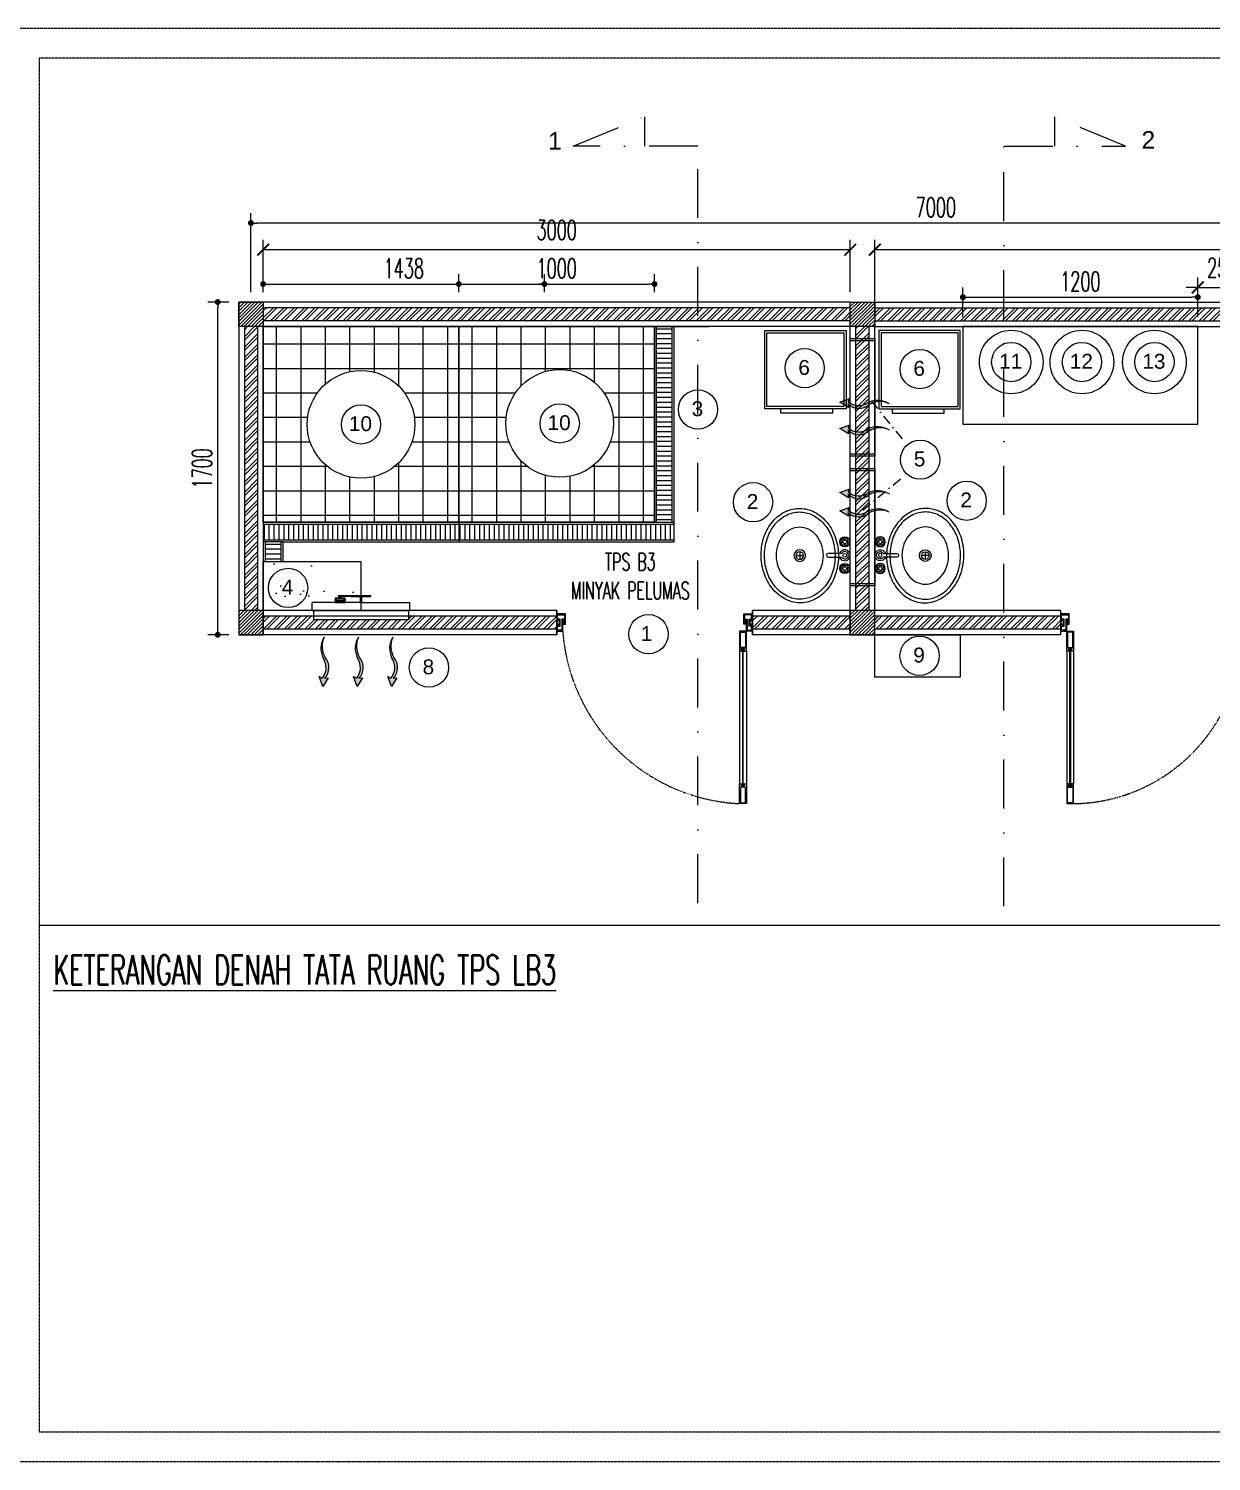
# Model space of a CAD drawing. Header units: millimetres. Extents: x 43312 to 271118, y 7927 to 51490.
# Drawn here: x 48075 to 54118, y 23054 to 30373 of the extents above; entities that cross this region are included whole.
import ezdxf

# ---------------------------------------------------------------- set-up
doc = ezdxf.new("R2010")
doc.units = ezdxf.units.MM
doc.header["$MEASUREMENT"] = 0
doc.linetypes.add('DASHDOT', pattern=[1, 0.5, -0.25, 0, -0.25])
doc.linetypes.add('HIDDEN', pattern=[0.375, 0.25, -0.125])
doc.layers.add('ALM', color=120, linetype='Continuous')
doc.layers.add('Edges', color=7, linetype='Continuous')
doc.layers.add('inst ME', color=7, linetype='Continuous', lineweight=13)
doc.styles.add('300', font='rs.shx', dxfattribs={"width": 0.6, "height": 100})
doc.styles.get("Standard").update_dxf_attribs({"font": 'arial.ttf'})
doc.dimstyles.new('300', dxfattribs={"dimtxt": 50, "dimasz": 30, "dimexe": 50, "dimexo": 50, "dimgap": 30, "dimtad": 2, "dimdec": 0, "dimzin": 0, "dimtxsty": '300', "dimblk": 'DOT', "dimcen": 0.2, "dimclrd": 1, "dimclre": 1, "dimclrt": 3, "dimadec": 0, "dimazin": 0, "dimtfac": 1, "dimtdec": 0, "dimtix": 1, "dimtmove": 0, "dimatfit": 3, "dimfxl": 1, "dimtolj": 1, "dimtzin": 0, "dimarcsym": 0})
pattern_1 = [(45, (70204.363, -46109.44), (-26.516504, 26.516504), []), (45, (70222.04, -46109.44), (-26.516504, 26.516504), [])]
pattern_2 = [(0, (70204.363, -46109.44), (0, 25), [])]
pattern_3 = [(90, (47216.16, 15887.87), (-125, 0), []), (180, (47216.16, 15887.87), (-7e-15, -125), [])]

# ---------------------------------------------------------------- blocks, each defined once
blk = doc.blocks.new('Sink - Oval top')
for p, q in [((-1, 0), (1, 0)), ((0, 1), (0, -1))]:
    blk.add_line(p, q)
at = {"linetype": 'Continuous'}
for points in [[(-12.23, 0.39, 0.117634), (-11.46, -3.36, 0.104469), (-8.88, -6.8, 0.090016), (-5.08, -9.07, 0.08192), (-0.32, -10.02, 0.08192), (4.49, -9.38, 0.090016), (8.42, -7.36, 0.104469), (11.22, -4.09, 0.117634), (12.23, -0.39, 0.117634), (11.46, 3.36, 0.104469), (8.88, 6.8, 0.090016), (5.08, 9.07, 0.08192), (0.32, 10.02, 0.08192), (-4.49, 9.38, 0.090016), (-8.42, 7.36, 0.104469), (-11.22, 4.09, 0.117634)], [(-11.29, 0.16, 0.118622), (-10.52, -3.25, 0.104678), (-8.07, -6.36, 0.089562), (-4.54, -8.37, 0.081185), (-0.13, -9.15, 0.081185), (4.3, -8.49, 0.089562), (7.89, -6.58, 0.104678), (10.42, -3.55, 0.118622), (11.29, -0.16, 0.118622), (10.52, 3.25, 0.104678), (8.07, 6.36, 0.089562), (4.54, 8.37, 0.081185), (0.13, 9.15, 0.081185), (-4.3, 8.49, 0.089562), (-7.89, 6.58, 0.104678), (-10.42, 3.55, 0.118622)], [(-7.42, 0.08, 0.118283), (-6.91, -2.17, 0.104607), (-5.29, -4.21, 0.089718), (-2.97, -5.53, 0.081436), (-0.07, -6.04, 0.081436), (2.84, -5.59, 0.089718), (5.2, -4.33, 0.104607), (6.86, -2.32, 0.118283), (7.42, -0.08, 0.118283), (6.91, 2.17, 0.104607), (5.29, 4.21, 0.089718), (2.97, 5.53, 0.081436), (0.07, 6.04, 0.081436), (-2.84, 5.59, 0.089718), (-5.2, 4.33, 0.104607), (-6.86, 2.32, 0.118283)]]:
    blk.add_lwpolyline(points, format="xyb", close=True, dxfattribs=at)
for radius in [1.5, 1]:
    blk.add_circle((0, 0), radius)
blk = doc.blocks.new('Faucet - Bathroom top')
for p, q in [((-4.107, 0.125), (-4.375, 0.125)), ((-3.75, 0.4788), (-3.75, 0.75)), ((-3.5, 0.482), (-3.5, 0.75)), ((-3.1461, 0.125), (-2.875, 0.125)), ((3.143, 0.125), (2.875, 0.125)), ((3.5, 0.4788), (3.5, 0.75)), ((3.75, 0.482), (3.75, 0.75)), ((4.1039, 0.125), (4.375, 0.125)), ((-4.1039, -0.125), (-4.375, -0.125)), ((-3.75, -0.4821), (-3.75, -0.75)), ((-3.5, -0.4789), (-3.5, -0.75)), ((-3.143, -0.125), (-2.875, -0.125)), ((-0.5, -0.8639), (-0.5, -4.5)), ((0.5, -4.5), (0.5, -0.8631)), ((3.1461, -0.125), (2.875, -0.125)), ((3.5, -0.4821), (3.5, -0.75)), ((3.75, -0.4789), (3.75, -0.75)), ((4.107, -0.125), (4.375, -0.125))]:
    blk.add_line(p, q)
for centre, radius in [((-3.625, 0), 1.375), ((-4.625, 0), 0.2795), ((-3.625, 0), 0.5), ((-3.625, 1), 0.2795), ((-2.625, 0), 0.2795), ((0, 0), 0.5), ((3.625, 0), 1.375), ((2.625, 0), 0.2795), ((3.625, 0), 0.5), ((3.625, 1), 0.2795), ((4.625, 0), 0.2795), ((-3.625, -1), 0.2795), ((3.625, -1), 0.2795)]:
    blk.add_circle(centre, radius)
for centre, radius, start, end in [((-3.625, 0), 1, 105.2407, 164.2093), ((-3.625, 0), 1, 16.44125, 74.07887), ((0, 0), 1.5, 289.6514, 250.3603), ((0, 0), 1, 300.3431, 239.7554), ((3.625, 0), 1, 106.12, 164.0884), ((3.625, 0), 1, 16.23422, 73.90469), ((-3.625, 0), 1, 196.2342, 253.9047), ((-3.625, 0), 1, 286.12, 344.0884), ((3.625, 0), 1, 196.4413, 254.0789), ((3.625, 0), 1, 285.2407, 344.2093), ((0, -4.5), 0.5, 180, 0)]:
    blk.add_arc(centre, radius, start, end)
blk = doc.blocks.new('_ArchTick')
at = {"color": 0, "linetype": 'ByBlock', "const_width": 0.15}
blk.add_lwpolyline([(-0.5, -0.5), (0.5, 0.5)], dxfattribs=at)
blk = doc.blocks.new('*D71')
at = {"layer": 'Defpoints', "color": 0, "transparency": 16777216}
for p in [(52397.8, 29244.2), (52397.8, 28851.8), (56147.8, 28851.8)]:
    blk.add_point(p, dxfattribs=at)
at = {"layer": 'inst ME', "color": 1, "lineweight": -2, "transparency": 16777216}
for p, q in [((52397.8, 28901.8), (52397.8, 29294.2)), ((56147.8, 28901.8), (56147.8, 29294.2)), ((56147.8, 29244.2), (52397.8, 29244.2))]:
    blk.add_line(p, q, dxfattribs=at)
at = {"layer": 'inst ME', "color": 1, "lineweight": -2, "transparency": 16777216, "xscale": 60, "yscale": 60, "zscale": 60, "rotation": 180}
blk.add_blockref('_ArchTick', (52397.8, 29244.2), dxfattribs=at)
at = {"layer": 'inst ME', "color": 1, "lineweight": -2, "transparency": 16777216, "xscale": 60, "yscale": 60, "zscale": 60}
blk.add_blockref('_ArchTick', (56147.8, 29244.2), dxfattribs=at)
at = {"layer": 'inst ME', "color": 3, "transparency": 16777216, "insert": (54272.8, 29344.2), "char_height": 100, "attachment_point": 5, "style": '300'}
blk.add_mtext('\\A1;3750', dxfattribs=at)
blk = doc.blocks.new('*D72')
at = {"layer": 'Defpoints', "color": 0, "transparency": 16777216}
for p in [(49272.8, 29244.2), (49272.8, 28976.8), (52272.8, 28976.8)]:
    blk.add_point(p, dxfattribs=at)
at = {"layer": 'inst ME', "color": 1, "lineweight": -2, "transparency": 16777216}
for p, q in [((49272.8, 29026.8), (49272.8, 29294.2)), ((52272.8, 29026.8), (52272.8, 29294.2)), ((52272.8, 29244.2), (49272.8, 29244.2))]:
    blk.add_line(p, q, dxfattribs=at)
at = {"layer": 'inst ME', "color": 1, "lineweight": -2, "transparency": 16777216, "xscale": 60, "yscale": 60, "zscale": 60, "rotation": 180}
blk.add_blockref('_ArchTick', (49272.8, 29244.2), dxfattribs=at)
at = {"layer": 'inst ME', "color": 1, "lineweight": -2, "transparency": 16777216, "xscale": 60, "yscale": 60, "zscale": 60}
blk.add_blockref('_ArchTick', (52272.8, 29244.2), dxfattribs=at)
at = {"layer": 'inst ME', "color": 3, "transparency": 16777216, "insert": (50772.8, 29344.2), "char_height": 100, "attachment_point": 5, "style": '300'}
blk.add_mtext('\\A1;3000', dxfattribs=at)
blk = doc.blocks.new('industrial exhaust fan pl')
at = {"layer": 'Edges'}
for p, q in [((50.11, 66.59), (50.11, 66.72)), ((50.11, 66.72), (51.61, 66.72)), ((50.11, 66.59), (50.55, 66.59)), ((50.11, 66.2), (50.11, 66.33)), ((50.55, 66.33), (50.11, 66.33)), ((50.11, 66.2), (50.55, 66.2)), ((50.55, 66.33), (50.55, 66.59)), ((50.56, 66.59), (50.55, 66.59)), ((50.56, 66.33), (50.55, 66.33)), ((50.55, 65.34), (50.55, 66.2)), ((50.55, 66.2), (51.16, 66.2)), ((50.56, 66.59), (50.56, 66.33)), ((50.56, 66.59), (51.61, 66.59)), ((51.61, 66.33), (50.56, 66.33)), ((51.16, 65.34), (51.16, 66.2)), ((51.16, 66.2), (51.61, 66.2)), ((51.61, 66.59), (51.61, 66.72)), ((56.54, 66.59), (51.61, 66.59)), ((51.61, 66.2), (51.61, 66.33)), ((51.61, 66.33), (56.54, 66.33)), ((56.54, 66.59), (56.54, 66.72)), ((56.54, 66.72), (66.55, 66.72)), ((56.54, 66.59), (57.35, 66.59)), ((56.54, 66.2), (56.54, 66.33)), ((57.35, 66.33), (56.54, 66.33)), ((56.54, 66.2), (61.03, 66.2)), ((57.35, 66.33), (57.35, 66.59)), ((57.35, 66.59), (66.39, 66.59)), ((66.39, 66.33), (57.35, 66.33)), ((61.03, 66.2), (61.03, 66.07)), ((61.23, 66.2), (61.03, 66.2)), ((61.03, 66.07), (61.2, 66.07)), ((61.2, 63.13), (61.2, 66.07)), ((61.2, 66.07), (61.23, 66.07)), ((61.23, 66.2), (61.23, 66.07)), ((61.23, 66.2), (61.86, 66.2)), ((61.23, 66.07), (61.86, 66.07)), ((61.86, 66.2), (61.86, 66.07)), ((61.86, 66.2), (62.06, 66.2)), ((61.86, 66.07), (61.89, 66.07)), ((61.89, 63.13), (61.89, 66.07)), ((61.89, 66.07), (62.06, 66.07)), ((62.06, 66.2), (62.06, 66.07)), ((62.06, 66.2), (66.55, 66.2)), ((66.39, 66.59), (66.39, 66.33)), ((66.39, 66.59), (66.55, 66.59)), ((66.39, 66.33), (66.55, 66.33)), ((66.55, 66.59), (66.55, 66.72)), ((66.55, 66.2), (66.55, 66.33)), ((36.54, 59.13), (36.54, 63.13)), ((48.3, 63.13), (36.54, 63.13)), ((36.54, 59.13), (37.34, 59.13)), ((37.34, 59.13), (37.34, 54.25)), ((37.34, 59.13), (85.75, 59.13)), ((48.3, 64.5), (48.21, 64.5)), ((48.21, 64.5), (48.21, 64.27)), ((48.21, 64.27), (48.3, 64.27)), ((48.3, 65.34), (48.3, 64.5)), ((49.64, 65.34), (48.3, 65.34)), ((48.54, 64.5), (48.3, 64.5)), ((48.3, 64.27), (48.3, 63.13)), ((48.3, 64.27), (48.92, 64.27)), ((48.3, 63.13), (48.39, 63.13)), ((48.92, 64.27), (48.39, 63.83)), ((48.39, 63.83), (48.39, 63.13)), ((48.39, 63.13), (48.44, 63.13)), ((48.44, 63.83), (48.45, 63.84)), ((48.44, 63.83), (48.44, 63.13)), ((48.44, 63.13), (48.45, 63.13)), ((48.45, 63.84), (48.92, 64.24)), ((48.45, 63.84), (48.45, 63.13)), ((48.45, 63.13), (48.57, 63.13)), ((49.09, 65.27), (48.54, 64.5)), ((48.54, 64.5), (53.17, 64.5)), ((48.57, 63.83), (48.99, 64.18)), ((48.57, 63.83), (48.57, 63.13)), ((48.57, 63.13), (48.77, 63.13)), ((48.77, 63.83), (49.15, 64.12)), ((48.77, 63.83), (48.77, 63.13)), ((48.77, 63.13), (49.44, 63.13)), ((48.92, 64.27), (48.92, 64.27)), ((48.92, 64.27), (48.92, 64.24)), ((48.92, 64.24), (48.97, 64.27)), ((48.92, 64.27), (48.97, 64.27)), ((48.99, 64.27), (48.97, 64.27)), ((48.99, 64.27), (48.99, 64.18)), ((48.99, 64.18), (49.1, 64.27)), ((48.99, 64.27), (49.1, 64.27)), ((49.64, 65.27), (49.09, 65.27)), ((49.1, 64.27), (49.15, 64.27)), ((49.15, 64.27), (49.15, 64.12)), ((49.15, 64.12), (49.36, 64.27)), ((49.15, 64.27), (49.36, 64.27)), ((49.36, 64.27), (49.44, 64.27)), ((49.44, 64.27), (49.44, 63.13)), ((49.44, 64.27), (49.55, 64.27)), ((49.44, 63.13), (49.55, 63.13)), ((49.55, 63.83), (49.55, 64.27)), ((49.55, 64.27), (49.64, 64.27)), ((49.55, 63.83), (49.55, 63.13)), ((49.64, 63.83), (49.55, 63.83)), ((49.55, 63.13), (49.64, 63.13)), ((49.64, 65.34), (49.64, 65.27)), ((50.55, 65.34), (49.64, 65.34)), ((49.64, 65.27), (52.07, 65.27)), ((49.64, 63.83), (49.64, 64.27)), ((49.64, 64.27), (49.97, 64.27)), ((49.64, 63.83), (49.64, 63.13)), ((49.64, 63.13), (49.97, 63.13)), ((49.97, 63.83), (49.97, 64.27)), ((49.97, 64.27), (50.06, 64.27)), ((50.06, 63.83), (49.97, 63.83)), ((49.97, 63.83), (49.97, 63.13)), ((49.97, 63.13), (50.06, 63.13)), ((50.06, 63.83), (50.06, 64.27)), ((50.39, 64.27), (50.06, 64.27)), ((50.06, 63.83), (50.06, 63.13)), ((50.06, 63.13), (50.39, 63.13)), ((50.39, 63.83), (50.39, 64.27)), ((50.39, 64.27), (50.48, 64.27)), ((50.48, 63.83), (50.39, 63.83)), ((50.39, 63.83), (50.39, 63.13)), ((50.39, 63.13), (50.48, 63.13)), ((50.48, 63.83), (50.48, 64.27)), ((50.48, 64.27), (50.81, 64.27)), ((50.48, 63.83), (50.48, 63.13)), ((50.48, 63.13), (50.81, 63.13)), ((50.55, 65.34), (51.16, 65.34)), ((50.81, 63.83), (50.81, 64.27)), ((50.9, 64.27), (50.81, 64.27)), ((50.81, 63.83), (50.9, 63.83)), ((50.81, 63.83), (50.81, 63.13)), ((50.81, 63.13), (50.9, 63.13)), ((50.9, 64.27), (51.19, 64.27)), ((50.9, 63.83), (50.9, 64.27)), ((50.9, 63.83), (50.9, 63.13)), ((50.9, 63.13), (51.19, 63.13)), ((52.07, 65.34), (51.16, 65.34)), ((51.19, 63.83), (51.19, 64.27)), ((51.19, 64.27), (51.27, 64.27)), ((51.19, 63.83), (51.27, 63.83)), ((51.19, 63.83), (51.19, 63.13)), ((51.19, 63.13), (51.27, 63.13)), ((51.27, 63.83), (51.27, 64.27)), ((51.61, 64.27), (51.27, 64.27)), ((51.27, 63.83), (51.27, 63.13)), ((51.27, 63.13), (51.61, 63.13)), ((51.61, 63.83), (51.61, 64.27)), ((51.61, 64.27), (51.69, 64.27)), ((51.61, 63.83), (51.61, 63.13)), ((51.61, 63.83), (51.69, 63.83)), ((51.61, 63.13), (51.69, 63.13)), ((51.69, 63.83), (51.69, 64.27)), ((51.69, 64.27), (52.02, 64.27)), ((51.69, 63.83), (51.69, 63.13)), ((51.69, 63.13), (52.02, 63.13)), ((52.02, 63.83), (52.02, 64.27)), ((52.02, 64.27), (52.11, 64.27)), ((52.02, 63.83), (52.11, 63.83)), ((52.02, 63.83), (52.02, 63.13)), ((52.02, 63.13), (52.11, 63.13)), ((52.07, 65.34), (52.07, 65.27)), ((53.41, 65.34), (52.07, 65.34)), ((52.62, 65.27), (52.07, 65.27)), ((52.11, 63.83), (52.11, 64.27)), ((52.28, 64.27), (52.11, 64.27)), ((52.11, 63.83), (52.11, 63.13)), ((52.11, 63.13), (52.28, 63.13)), ((52.28, 64.27), (52.28, 63.13)), ((52.28, 64.27), (52.36, 64.27)), ((52.28, 63.13), (52.94, 63.13)), ((52.57, 64.11), (52.36, 64.27)), ((52.36, 64.27), (52.57, 64.27)), ((52.57, 64.27), (52.57, 64.11)), ((52.57, 64.27), (52.62, 64.27)), ((52.94, 63.83), (52.57, 64.11)), ((52.62, 65.27), (53.17, 64.5)), ((52.73, 64.19), (52.62, 64.27)), ((52.62, 64.27), (52.73, 64.27)), ((52.73, 64.27), (52.73, 64.19)), ((52.73, 64.27), (52.75, 64.27)), ((53.14, 63.83), (52.73, 64.19)), ((52.78, 64.25), (52.75, 64.27)), ((52.75, 64.27), (52.78, 64.27)), ((52.78, 64.27), (52.78, 64.25)), ((52.79, 64.27), (52.78, 64.27)), ((52.78, 64.27), (52.78, 64.27)), ((52.78, 64.27), (52.79, 64.27)), ((53.26, 63.83), (52.78, 64.25)), ((52.79, 64.27), (52.79, 64.27)), ((53.32, 63.83), (52.79, 64.27)), ((53.41, 64.27), (52.79, 64.27)), ((52.94, 63.83), (52.94, 63.13)), ((52.94, 63.13), (53.14, 63.13)), ((53.14, 63.83), (53.14, 63.13)), ((53.14, 63.13), (53.26, 63.13)), ((53.41, 64.5), (53.17, 64.5)), ((53.26, 63.83), (53.26, 63.13)), ((53.26, 63.13), (53.32, 63.13)), ((53.32, 63.83), (53.32, 63.13)), ((53.32, 63.13), (53.41, 63.13)), ((53.41, 64.5), (53.41, 65.34)), ((53.5, 64.5), (53.41, 64.5)), ((53.41, 64.27), (53.5, 64.27)), ((53.41, 63.13), (53.41, 64.27)), ((61.2, 63.13), (53.41, 63.13)), ((53.5, 64.5), (53.5, 64.27)), ((61.2, 63.13), (61.89, 63.13)), ((61.89, 63.13), (86.54, 63.13)), ((85.75, 59.13), (85.75, 54.25)), ((85.75, 59.13), (86.54, 59.13)), ((86.54, 59.13), (86.54, 63.13)), ((85.75, 54.25), (37.34, 54.25))]:
    blk.add_line(p, q, dxfattribs=at)
blk = doc.blocks.new('_Dot')
at = {"color": 0, "lineweight": -2}
blk.add_line((-0.5, 0), (-1, 0), dxfattribs=at)
at = {"color": 0, "const_width": 0.5}
blk.add_lwpolyline([(-0.25, 0, 1), (0.25, 0, 1)], format="xyb", close=True, dxfattribs=at)
blk = doc.blocks.new('*D73')
at = {"color": 1, "lineweight": -2, "transparency": 16777216}
for p, q in [((49272.8, 29026.8), (49272.8, 29118.6)), ((49302.8, 29068.6), (50680.3, 29068.6)), ((50710.3, 29026.8), (50710.3, 29118.6))]:
    blk.add_line(p, q, dxfattribs=at)
at = {"layer": 'Defpoints', "color": 0, "transparency": 16777216}
for p in [(50710.3, 29068.6), (49272.8, 28976.8), (50710.3, 28976.8)]:
    blk.add_point(p, dxfattribs=at)
at = {"color": 1, "lineweight": -2, "transparency": 16777216, "xscale": 30, "yscale": 30, "zscale": 30, "rotation": 180}
blk.add_blockref('_Dot', (49272.8, 29068.6), dxfattribs=at)
at = {"color": 1, "lineweight": -2, "transparency": 16777216, "xscale": 30, "yscale": 30, "zscale": 30}
blk.add_blockref('_Dot', (50710.3, 29068.6), dxfattribs=at)
at = {"color": 3, "transparency": 16777216, "insert": (49991.6, 29148.6), "char_height": 100, "attachment_point": 5, "style": '300'}
blk.add_mtext('\\A1;1438', dxfattribs=at)
blk = doc.blocks.new('*D67')
at = {"color": 1, "lineweight": -2, "transparency": 16777216}
for p, q in [((50272.8, 29026.8), (50272.8, 29118.6)), ((50302.8, 29068.6), (51242.8, 29068.6)), ((51272.8, 29026.8), (51272.8, 29118.6))]:
    blk.add_line(p, q, dxfattribs=at)
at = {"layer": 'Defpoints', "color": 0, "transparency": 16777216}
for p in [(51272.8, 29068.6), (50272.8, 28976.8), (51272.8, 28976.8)]:
    blk.add_point(p, dxfattribs=at)
at = {"color": 1, "lineweight": -2, "transparency": 16777216, "xscale": 30, "yscale": 30, "zscale": 30, "rotation": 180}
blk.add_blockref('_Dot', (50272.8, 29068.6), dxfattribs=at)
at = {"color": 1, "lineweight": -2, "transparency": 16777216, "xscale": 30, "yscale": 30, "zscale": 30}
blk.add_blockref('_Dot', (51272.8, 29068.6), dxfattribs=at)
at = {"color": 3, "transparency": 16777216, "insert": (50772.8, 29148.6), "char_height": 100, "attachment_point": 5, "style": '300'}
blk.add_mtext('\\A1;1000', dxfattribs=at)
blk = doc.blocks.new('*D74')
at = {"color": 1, "lineweight": -2, "transparency": 16777216}
for p, q in [((49210.3, 29026.8), (49210.3, 29430.4)), ((56210.3, 29026.8), (56210.3, 29430.4)), ((56180.3, 29380.4), (49240.3, 29380.4))]:
    blk.add_line(p, q, dxfattribs=at)
at = {"layer": 'Defpoints', "color": 0, "transparency": 16777216}
for p in [(49210.3, 29380.4), (49210.3, 28976.8), (56210.3, 28976.8)]:
    blk.add_point(p, dxfattribs=at)
at = {"color": 1, "lineweight": -2, "transparency": 16777216, "xscale": 30, "yscale": 30, "zscale": 30, "rotation": 180}
blk.add_blockref('_Dot', (49210.3, 29380.4), dxfattribs=at)
at = {"color": 1, "lineweight": -2, "transparency": 16777216, "xscale": 30, "yscale": 30, "zscale": 30}
blk.add_blockref('_Dot', (56210.3, 29380.4), dxfattribs=at)
at = {"color": 3, "transparency": 16777216, "insert": (52710.3, 29460.4), "char_height": 100, "attachment_point": 5, "style": '300'}
blk.add_mtext('\\A1;7000', dxfattribs=at)
blk = doc.blocks.new('*D68')
at = {"color": 1, "lineweight": -2, "transparency": 16777216}
for p, q in [((49097.8, 28976.8), (48990.8, 28976.8)), ((49040.8, 27306.8), (49040.8, 28946.8)), ((49097.8, 27276.8), (48990.8, 27276.8))]:
    blk.add_line(p, q, dxfattribs=at)
at = {"layer": 'Defpoints', "color": 0, "transparency": 16777216}
for p in [(49040.8, 28976.8), (49147.8, 28976.8), (49147.8, 27276.8)]:
    blk.add_point(p, dxfattribs=at)
at = {"color": 1, "lineweight": -2, "transparency": 16777216, "xscale": 30, "yscale": 30, "zscale": 30}
for p, rotation in [((49040.8, 28976.8), 90), ((49040.8, 27276.8), 270)]:
    blk.add_blockref('_Dot', p, dxfattribs=dict(at, rotation=rotation))
at = {"color": 3, "transparency": 16777216, "insert": (48960.8, 28126.8), "char_height": 100, "attachment_point": 5, "rotation": 90, "style": '300'}
blk.add_mtext('\\A1;1700', dxfattribs=at)
blk = doc.blocks.new('*D66')
at = {"layer": 'Defpoints', "color": 0, "transparency": 16777216}
for p in [(54298.2, 29051.6), (54048.6, 28851.8), (54298.2, 28851.8)]:
    blk.add_point(p, dxfattribs=at)
at = {"layer": 'inst ME', "color": 1, "lineweight": -2, "transparency": 16777216}
for p, q in [((54048.6, 28901.8), (54048.6, 29101.6)), ((54298.2, 28901.8), (54298.2, 29101.6)), ((54048.6, 29051.6), (53988.6, 29051.6)), ((54048.6, 29051.6), (54298.2, 29051.6)), ((54298.2, 29051.6), (54358.2, 29051.6))]:
    blk.add_line(p, q, dxfattribs=at)
at = {"layer": 'inst ME', "color": 1, "lineweight": -2, "transparency": 16777216, "xscale": 60, "yscale": 60, "zscale": 60}
blk.add_blockref('_ArchTick', (54048.6, 29051.6), dxfattribs=at)
at = {"layer": 'inst ME', "color": 1, "lineweight": -2, "transparency": 16777216, "xscale": 60, "yscale": 60, "zscale": 60, "rotation": 180}
blk.add_blockref('_ArchTick', (54298.2, 29051.6), dxfattribs=at)
at = {"layer": 'inst ME', "color": 3, "transparency": 16777216, "insert": (54173.4, 29151.6), "char_height": 100, "attachment_point": 5, "style": '300'}
blk.add_mtext('\\A1;250', dxfattribs=at)
blk = doc.blocks.new('*D70')
at = {"color": 1, "lineweight": -2, "transparency": 16777216}
for p, q in [((52848.3, 28901.8), (52848.3, 29051.7)), ((52878.3, 29001.7), (54018.6, 29001.7)), ((54048.6, 28901.8), (54048.6, 29051.7))]:
    blk.add_line(p, q, dxfattribs=at)
at = {"layer": 'Defpoints', "color": 0, "transparency": 16777216}
for p in [(54048.6, 29001.7), (52848.3, 28851.8), (54048.6, 28851.8)]:
    blk.add_point(p, dxfattribs=at)
at = {"color": 1, "lineweight": -2, "transparency": 16777216, "xscale": 30, "yscale": 30, "zscale": 30, "rotation": 180}
blk.add_blockref('_Dot', (52848.3, 29001.7), dxfattribs=at)
at = {"color": 1, "lineweight": -2, "transparency": 16777216, "xscale": 30, "yscale": 30, "zscale": 30}
blk.add_blockref('_Dot', (54048.6, 29001.7), dxfattribs=at)
at = {"color": 3, "transparency": 16777216, "insert": (53448.5, 29081.7), "char_height": 100, "attachment_point": 5, "style": '300'}
blk.add_mtext('\\A1;1200', dxfattribs=at)

msp = doc.modelspace()

# ---------------------------------------------------------------- hatches: boundary and pattern name
at = {"layer": 'inst ME'}
h = msp.add_hatch(dxfattribs=at)
h.set_pattern_fill('ANSI31', color=129, scale=100, angle=360)
h.set_pattern_definition([(45, (70204.363, -46109.439), (-8.8388348, 8.8388348), [])])
h.paths.add_polyline_path([(49272.8, 28976.8), (49147.8, 28976.8), (49147.8, 28851.8), (49272.8, 28851.8)])
h.paths.add_polyline_path([(49272.8, 27401.8), (49147.8, 27401.8), (49147.8, 27276.8), (49272.8, 27276.8)])
h = msp.add_hatch(dxfattribs=at)
h.set_pattern_fill('ANSI32', color=129, scale=100, angle=360)
h.set_pattern_definition(pattern_1)
h.paths.add_polyline_path([(52272.8, 28947.8), (49272.8, 28947.8), (49272.8, 28880.8), (52272.8, 28880.8)])
h.paths.add_polyline_path([(49243.8, 28851.8), (49176.8, 28851.8), (49176.8, 27401.8), (49243.8, 27401.8)])
h = msp.add_hatch(dxfattribs=at)
h.set_pattern_fill('ANSI31', color=129, scale=100, angle=360)
h.set_pattern_definition([(45, (122884.181, -3230.203), (-8.8388348, 8.8388348), [])])
h.paths.add_polyline_path([(52397.8, 28976.8), (52272.8, 28976.8), (52272.8, 28851.8), (52397.8, 28851.8)])
h = msp.add_hatch(dxfattribs=at)
h.set_pattern_fill('ANSI32', color=129, scale=100, angle=360)
h.set_pattern_definition([(45, (-9534.997, 822.15), (-26.516504, 26.516504), []), (45, (-9517.32, 822.15), (-26.516504, 26.516504), [])])
h.paths.add_polyline_path([(56147.8, 28947.8), (52397.8, 28947.8), (52397.8, 28880.8), (56147.8, 28880.8)])
h = msp.add_hatch(dxfattribs=at)
h.set_pattern_fill('ANSI37', color=129, scale=1000, angle=45)
h.set_pattern_definition(pattern_3)
h.paths.add_polyline_path([(50272.8, 28851.8), (49272.8, 28851.8), (49272.8, 27851.8), (50272.8, 27851.8)])
h.paths.add_polyline_path([(50047.8, 28351.8, -1), (49497.8, 28351.8, -1)], flags=16)
h.paths.add_polyline_path([(49649.8, 28271.6), (49895, 28271.6), (49895, 28403.6), (49649.8, 28403.6)], flags=8)
h = msp.add_hatch(dxfattribs=at)
h.set_pattern_fill('ANSI37', color=129, scale=1000, angle=45)
h.set_pattern_definition(pattern_3)
h.paths.add_polyline_path([(51272.8, 28851.8), (50272.8, 28851.8), (50272.8, 27851.8), (51272.8, 27851.8)])
h.paths.add_polyline_path([(51063.1, 28356.8, -1), (50513.1, 28356.8, -1)], flags=16)
h.paths.add_polyline_path([(50665.1, 28276.7), (50910.2, 28276.7), (50910.2, 28408.7), (50665.1, 28408.7)], flags=8)
h = msp.add_hatch(dxfattribs=at)
h.set_pattern_fill('_USER', color=4, scale=25, pattern_type=0)
h.set_pattern_definition(pattern_2)
h.paths.add_polyline_path([(51362.8, 28851.8), (51282.8, 28851.8), (51282.8, 27841.8), (51362.8, 27841.8)])
h = msp.add_hatch(dxfattribs=at)
h.set_pattern_fill('ANSI32', color=129, scale=100, angle=360)
h.set_pattern_definition([(45, (122884.18, -3230.203), (-26.516504, 26.516504), []), (45, (122901.86, -3230.203), (-26.516504, 26.516504), [])])
h.paths.add_polyline_path([(52368.8, 28851.8), (52301.8, 28851.8), (52301.8, 27401.8), (52368.8, 27401.8)])
h = msp.add_hatch(color=4, dxfattribs=at)
h.dxf.hatch_style = 1
h.paths.add_polyline_path([(52264.5, 28438), (52261.9, 28456.6, 0.398617), (52368.8, 28452.8, -0.256098), (52472.5, 28457.5, 0.254419), (52364.8, 28463.5, -0.347199), (52261.9, 28468.7), (52271, 28484.2), (52220.1, 28465.2)])
h = msp.add_hatch(color=4, dxfattribs=at)
h.dxf.hatch_style = 1
h.paths.add_polyline_path([(52264.5, 28303.5), (52261.9, 28322.2, 0.398617), (52368.8, 28318.4, -0.256098), (52472.5, 28323, 0.254419), (52364.8, 28329, -0.347199), (52261.9, 28334.2), (52271, 28349.7), (52220.1, 28330.8)])
h = msp.add_hatch(color=4, dxfattribs=at)
h.dxf.hatch_style = 1
h.paths.add_polyline_path([(52264.5, 27976.6), (52261.9, 27995.3, 0.398617), (52368.8, 27991.5, -0.256098), (52472.5, 27996.1, 0.254419), (52364.8, 28002.1, -0.347199), (52261.9, 28007.3), (52271, 28022.8), (52220.1, 28003.9)])
h = msp.add_hatch(color=4, dxfattribs=at)
h.dxf.hatch_style = 1
h.paths.add_polyline_path([(52263.8, 27883.2), (52261.2, 27901.9, 0.398617), (52368.1, 27898.1, -0.256098), (52471.8, 27902.7, 0.254419), (52364.1, 27908.8, -0.347199), (52261.2, 27913.9), (52270.3, 27929.4), (52219.4, 27910.5)])
h = msp.add_hatch(dxfattribs=at)
h.set_pattern_fill('_USER', color=4, scale=25, angle=90, pattern_type=0)
h.set_pattern_definition([(90, (70204.363, -46109.44), (-25, 2e-15), [])])
h.paths.add_polyline_path([(51372.8, 27841.8), (50272.8, 27841.8), (50272.8, 27761.8), (51372.8, 27761.8)])
h.paths.add_polyline_path([(50272.8, 27841.8), (49272.8, 27841.8), (49272.8, 27761.8), (50272.8, 27761.8)])
h = msp.add_hatch(dxfattribs=at)
h.set_pattern_fill('_USER', color=4, scale=25, pattern_type=0)
h.set_pattern_definition(pattern_2)
h.paths.add_polyline_path([(49362.8, 27751.8), (49282.8, 27751.8), (49282.8, 27651.8), (49362.8, 27651.8)])
h = msp.add_hatch(dxfattribs=at)
h.set_pattern_fill('AR-SAND', color=4, scale=150)
h.paths.add_polyline_path([(49272.8, 27651.8), (49272.8, 27401.8), (49772.8, 27401.8), (49772.8, 27651.8)])
h = msp.add_hatch(dxfattribs=at)
h.set_pattern_fill('ANSI31', color=129, scale=100, angle=360)
h.set_pattern_definition([(45, (122884.181, -4805.203), (-8.8388348, 8.8388348), [])])
h.paths.add_polyline_path([(52397.8, 27401.8), (52272.8, 27401.8), (52272.8, 27276.8), (52397.8, 27276.8)])
h = msp.add_hatch(dxfattribs=at)
h.set_pattern_fill('ANSI32', color=129, scale=100, angle=360)
h.set_pattern_definition(pattern_1)
h.paths.add_polyline_path([(50772.8, 27372.8), (50015, 27372.8), (50015, 27353), (49530.8, 27353), (49530.8, 27372.8), (49272.8, 27372.8), (49272.8, 27305.8), (50772.8, 27305.8)])
h = msp.add_hatch(dxfattribs=at)
h.set_pattern_fill('ANSI32', color=129, scale=100, angle=360)
h.set_pattern_definition(pattern_1)
h.paths.add_polyline_path([(52272.8, 27372.8), (51772.8, 27372.8), (51772.8, 27305.8), (52272.8, 27305.8)])
h = msp.add_hatch(dxfattribs=at)
h.set_pattern_fill('ANSI32', color=129, scale=100, angle=360)
h.set_pattern_definition(pattern_1)
h.paths.add_polyline_path([(53347.8, 27372.8), (52397.8, 27372.8), (52397.8, 27305.8), (53347.8, 27305.8)])
h = msp.add_hatch(color=4, dxfattribs=at)
h.dxf.hatch_style = 1
h.paths.add_polyline_path([(49604.5, 27057.2), (49585.9, 27054.6, 0.398617), (49589.7, 27161.6, -0.256098), (49585, 27265.2, 0.254419), (49579, 27157.5, -0.347199), (49573.9, 27054.6), (49558.4, 27063.8), (49577.3, 27012.8)])
h = msp.add_hatch(color=4, dxfattribs=at)
h.dxf.hatch_style = 1
h.paths.add_polyline_path([(49780.1, 27057.2), (49761.4, 27054.6, 0.398617), (49765.2, 27161.6, -0.256098), (49760.6, 27265.2, 0.254419), (49754.5, 27157.5, -0.347199), (49749.4, 27054.6), (49733.9, 27063.8), (49752.8, 27012.8)])
h = msp.add_hatch(color=4, dxfattribs=at)
h.dxf.hatch_style = 1
h.paths.add_polyline_path([(49955.6, 27057.2), (49936.9, 27054.6, 0.398617), (49940.7, 27161.6, -0.256098), (49936.1, 27265.2, 0.254419), (49930.1, 27157.5, -0.347199), (49924.9, 27054.6), (49909.4, 27063.8), (49928.3, 27012.8)])

# ---------------------------------------------------------------- linework, layer by layer
at = {"linetype": 'Continuous'}
for p, q in [((51835.7, 28431.4), (51835.7, 28831.4)), ((51835.7, 28831.4), (52251.1, 28831.4)), ((51846.8, 28442.5), (51846.8, 28820.3)), ((51846.8, 28820.3), (52240, 28820.3)), ((52240, 28820.3), (52240, 28442.5)), ((52251.1, 28831.4), (52251.1, 28431.4)), ((52419.6, 28831.4), (52419.6, 28431.4)), ((52835, 28831.4), (52419.6, 28831.4)), ((52430.7, 28820.3), (52430.7, 28442.5)), ((52823.9, 28820.3), (52430.7, 28820.3)), ((52823.9, 28442.5), (52823.9, 28820.3)), ((52835, 28431.4), (52835, 28831.4)), ((52251.1, 28431.4), (51835.7, 28431.4)), ((52240, 28442.5), (51846.8, 28442.5)), ((51917.8, 28409.2), (51917.8, 28431.4)), ((52184.4, 28409.2), (51917.8, 28409.2)), ((52419.6, 28431.4), (52835, 28431.4)), ((52430.7, 28442.5), (52823.9, 28442.5)), ((52486.2, 28431.4), (52486.2, 28409.2)), ((52486.2, 28409.2), (52752.9, 28409.2)), ((52752.9, 28409.2), (52752.9, 28431.4))]:
    msp.add_line(p, q, dxfattribs=at)
at = {"linetype": 'DASHDOT'}
for points in [[(47978.4, 23054.3), (57513.4, 23054.3), (57513.4, 30373.4), (47978.4, 30373.4)], [(48128.4, 23204.3), (57363.4, 23204.3), (57363.4, 30223.4), (48128.4, 30223.4)]]:
    msp.add_lwpolyline(points, close=True, dxfattribs=at)
for points in [[(49147.8, 28976.8), (49272.8, 28976.8), (49272.8, 28851.8), (49147.8, 28851.8)], [(54048.6, 28851.8), (52848.3, 28851.8), (52848.3, 28352.9), (54048.6, 28352.9)], [(49147.8, 27276.8), (49272.8, 27276.8), (49272.8, 27401.8), (49147.8, 27401.8)], [(52397.8, 27276.8), (52833.8, 27276.8), (52833.8, 27059.9), (52397.8, 27059.9)]]:
    msp.add_lwpolyline(points, close=True)
for points in [[(52272.8, 28789.8), (52397.8, 28789.8), (52397.8, 28189.8), (52272.8, 28189.8), (52272.8, 28789.8)], [(52272.8, 28779.8), (52397.8, 28779.8)], [(52184.4, 28409.2), (52184.4, 28431.4)], [(52397.8, 28199.8), (52272.8, 28199.8)], [(52272.8, 28126.8), (52397.8, 28126.8), (52397.8, 27526.8), (52272.8, 27526.8), (52272.8, 28126.8)], [(52272.8, 28116.8), (52397.8, 28116.8)], [(52397.8, 27536.8), (52272.8, 27536.8)], [(48128.4, 25793), (57363.4, 25793)]]:
    msp.add_lwpolyline(points)
at = {"color": 96, "linetype": 'DASHDOT', "ltscale": 100}
for points in [[(52379.5, 28471.5), (52563.5, 28246.7)], [(52336.6, 27914.4), (52561.4, 28098.4)]]:
    msp.add_lwpolyline(points, dxfattribs=at)
at = {"color": 96}
for centre in [(53095.4, 28670.4), (53456.5, 28670.4), (53827, 28670.4), (52039.8, 28638.9), (52627.8, 28634.4), (51494.7, 28428.1), (49772.8, 28351.8), (50788.1, 28356.8), (52630.1, 28171.6), (51776.2, 27954), (52867.6, 27961.8), (49400.1, 27516.3), (51241.6, 27279.8), (52627.1, 27169.7), (50120, 27109.6)]:
    msp.add_circle(centre, 100.4, dxfattribs=at)
at = {"layer": 'ALM'}
for p, q in [((51706.8, 27194), (51706.8, 26515.7)), ((51742, 27194), (51742, 26515.7)), ((53378.6, 27194), (53378.6, 26515.7)), ((53413.8, 27194), (53413.8, 26515.7))]:
    msp.add_line(p, q, dxfattribs=at)
for points in [[(50803.7, 27352.6), (50808.5, 27352.6), (50812.5, 27344.7), (50816.9, 27344.7), (50816.9, 27383.4), (50772.8, 27383.4), (50772.8, 27344.7), (50777.2, 27344.7), (50781.2, 27352.6), (50785.6, 27352.6), (50785.6, 27339.4), (50785.6, 27326.2), (50781.2, 27326.2), (50777.2, 27334.1), (50772.8, 27334.1), (50772.8, 27295.3), (50803.7, 27295.3)], [(50799.3, 27299.7), (50777.2, 27299.7), (50777.2, 27321.8), (50790, 27321.8), (50790, 27339.4), (50790, 27357), (50777.2, 27357), (50777.2, 27379), (50812.5, 27379), (50812.5, 27357), (50799.3, 27357)], [(51742, 27352.6), (51737.2, 27352.6), (51733.2, 27344.7), (51728.8, 27344.7), (51728.8, 27383.4), (51772.8, 27383.4), (51772.8, 27344.7), (51768.4, 27344.7), (51764.5, 27352.6), (51760.1, 27352.6), (51760.1, 27339.4), (51760.1, 27326.2), (51764.5, 27326.2), (51768.4, 27334.1), (51772.8, 27334.1), (51772.8, 27295.3), (51742, 27295.3)], [(51746.4, 27299.7), (51768.4, 27299.7), (51768.4, 27321.8), (51755.7, 27321.8), (51755.7, 27339.4), (51755.7, 27357), (51768.4, 27357), (51768.4, 27379), (51733.2, 27379), (51733.2, 27357), (51746.4, 27357)], [(53378.6, 27352.6), (53383.5, 27352.6), (53387.4, 27344.7), (53391.8, 27344.7), (53391.8, 27383.4), (53347.8, 27383.4), (53347.8, 27344.7), (53352.2, 27344.7), (53356.1, 27352.6), (53360.6, 27352.6), (53360.6, 27339.4), (53360.6, 27326.2), (53356.1, 27326.2), (53352.2, 27334.1), (53347.8, 27334.1), (53347.8, 27295.3), (53378.6, 27295.3)], [(53374.2, 27299.7), (53352.2, 27299.7), (53352.2, 27321.8), (53365, 27321.8), (53365, 27339.4), (53365, 27357), (53352.2, 27357), (53352.2, 27379), (53387.4, 27379), (53387.4, 27357), (53374.2, 27357)], [(50816.9, 27343.8), (50811.9, 27343.8), (50808, 27351.7), (50804.6, 27351.7), (50804.6, 27339.4), (50812.5, 27339.4), (50812.5, 27335), (50804.6, 27335), (50804.6, 27330.6), (50816.9, 27330.6)], [(51728.8, 27343.8), (51733.7, 27343.8), (51737.7, 27351.7), (51741.1, 27351.7), (51741.1, 27339.4), (51733.2, 27339.4), (51733.2, 27335), (51741.1, 27335), (51741.1, 27330.6), (51728.8, 27330.6)], [(53391.8, 27343.8), (53386.9, 27343.8), (53382.9, 27351.7), (53379.5, 27351.7), (53379.5, 27339.4), (53387.4, 27339.4), (53387.4, 27335), (53379.5, 27335), (53379.5, 27330.6), (53391.8, 27330.6)], [(51719.1, 27194), (51719.1, 27198.4), (51715.6, 27202.4), (51715.6, 27206.8), (51733.2, 27206.8), (51733.2, 27202.4), (51729.7, 27198.4), (51729.7, 27194), (51742, 27194), (51742, 27295.3), (51737.6, 27295.3), (51737.6, 27295.3), (51711.2, 27295.3), (51711.2, 27295.3), (51706.8, 27295.3), (51706.8, 27194)], [(51711.2, 27211.2), (51711.2, 27290.9), (51737.6, 27290.9), (51737.6, 27211.2)], [(53401.5, 27194), (53401.5, 27198.4), (53405, 27202.4), (53405, 27206.8), (53387.4, 27206.8), (53387.4, 27202.4), (53390.9, 27198.4), (53390.9, 27194), (53378.6, 27194), (53378.6, 27295.3), (53383, 27295.3), (53383, 27295.3), (53409.4, 27295.3), (53409.4, 27295.3), (53413.8, 27295.3), (53413.8, 27194)], [(53409.4, 27211.2), (53409.4, 27290.9), (53383, 27290.9), (53383, 27211.2)], [(51719.1, 26515.7), (51719.1, 26511.3), (51715.6, 26507.3), (51715.6, 26502.9), (51733.2, 26502.9), (51733.2, 26507.3), (51729.7, 26511.3), (51729.7, 26515.7), (51742, 26515.7), (51742, 26414.4), (51737.6, 26414.4), (51737.6, 26414.4), (51711.2, 26414.4), (51711.2, 26414.4), (51706.8, 26414.4), (51706.8, 26515.7)], [(51711.2, 26498.5), (51711.2, 26418.8), (51737.6, 26418.8), (51737.6, 26498.5)], [(53401.5, 26515.7), (53401.5, 26511.3), (53405, 26507.3), (53405, 26502.9), (53387.4, 26502.9), (53387.4, 26507.3), (53390.9, 26511.3), (53390.9, 26515.7), (53378.6, 26515.7), (53378.6, 26414.4), (53383, 26414.4), (53383, 26414.4), (53409.4, 26414.4), (53409.4, 26414.4), (53413.8, 26414.4), (53413.8, 26515.7)], [(53409.4, 26498.5), (53409.4, 26418.8), (53383, 26418.8), (53383, 26498.5)]]:
    msp.add_lwpolyline(points, close=True, dxfattribs=at)
at = {"layer": 'ALM', "color": 251}
for points in [[(51722.6, 27194), (51722.6, 27203.3), (51726.2, 27203.3), (51726.2, 27194), (51729.7, 27194), (51729.7, 27206.8), (51719.1, 27206.8), (51719.1, 27194)], [(51726.2, 26506.4), (51726.2, 27203.3), (51722.6, 27203.3), (51722.6, 26506.4)], [(53398, 27194), (53398, 27203.3), (53394.5, 27203.3), (53394.5, 27194), (53390.9, 27194), (53390.9, 27206.8), (53401.5, 27206.8), (53401.5, 27194)], [(53394.5, 26506.4), (53394.5, 27203.3), (53398, 27203.3), (53398, 26506.4)], [(51722.6, 26515.7), (51722.6, 26506.4), (51726.2, 26506.4), (51726.2, 26515.7), (51729.7, 26515.7), (51729.7, 26502.9), (51719.1, 26502.9), (51719.1, 26515.7)], [(53398, 26515.7), (53398, 26506.4), (53394.5, 26506.4), (53394.5, 26515.7), (53390.9, 26515.7), (53390.9, 26502.9), (53401.5, 26502.9), (53401.5, 26515.7)]]:
    msp.add_lwpolyline(points, close=True, dxfattribs=at)
at = {"layer": 'ALM', "color": 251, "linetype": 'HIDDEN', "ltscale": 0.35}
for centre, radius, start, end in [((51752.8, 27365), 951.7, 184.19589, 267.23441), ((53402.4, 27284.8), 870.5, 270.75602, 0.69443)]:
    msp.add_arc(centre, radius, start, end, dxfattribs=at)
at = {"layer": 'inst ME'}
for p, q in [((50772.8, 27401.8), (50772.8, 27276.8)), ((51772.8, 27401.8), (51772.8, 27276.8)), ((53347.8, 27401.8), (53347.8, 27276.8))]:
    msp.add_line(p, q, dxfattribs=at)
at = {"layer": 'inst ME', "color": 252, "linetype": 'DASHDOT', "ltscale": 500}
for points in [[(51494.7, 25905.7), (51494.7, 29773.9), (50857.6, 29773.9), (51220.6, 29923.7), (51220.6, 29773.9)], [(53057.4, 25889.7), (53057.4, 29773.9), (53678.9, 29773.9), (53316, 29923.7), (53316, 29773.9)]]:
    msp.add_lwpolyline(points, dxfattribs=at)
at = {"layer": 'inst ME'}
for points in [[(52272.8, 28976.8), (49147.8, 28976.8)], [(49147.8, 28976.8), (49147.8, 27276.8)], [(49272.8, 28976.8), (49272.8, 27276.8)], [(52272.8, 28947.8), (49272.8, 28947.8)], [(52272.8, 28947.8), (49772.8, 28947.8)], [(53347.8, 27276.8), (52272.8, 27276.8), (52272.8, 28976.8), (56272.8, 28976.8), (56272.8, 27276.8), (55197.8, 27276.8)], [(52397.8, 28947.8), (56147.8, 28947.8)], [(52272.8, 28851.8), (49147.8, 28851.8)], [(49176.8, 28851.8), (49176.8, 27401.8)], [(49243.8, 28851.8), (49243.8, 27401.8)], [(52272.8, 28880.8), (49272.8, 28880.8)], [(49272.8, 28851.8), (50272.8, 28851.8), (50272.8, 27851.8), (49272.8, 27851.8), (49272.8, 28851.8)], [(49272.8, 27851.8), (51272.8, 27851.8), (51272.8, 28851.8), (51550.1, 28851.8)], [(49372.8, 27751.8), (51372.8, 27751.8), (51372.8, 28851.8)], [(52272.8, 28880.8), (49772.8, 28880.8)], [(50272.8, 28851.8), (51272.8, 28851.8), (51272.8, 27851.8), (50272.8, 27851.8), (50272.8, 28851.8)], [(51282.8, 27851.8), (51282.8, 28851.8)], [(51362.8, 27851.8), (51362.8, 28851.8)], [(52301.8, 27401.8), (52301.8, 28851.8)], [(52368.8, 27401.8), (52368.8, 28851.8)], [(52397.8, 28880.8), (56147.8, 28880.8)], [(53347.8, 27401.8), (52397.8, 27401.8), (52397.8, 28851.8), (56147.8, 28851.8), (56147.8, 27401.8), (55197.8, 27401.8)], [(53897.5, 28851.8), (53997.5, 28851.8)], [(52261.9, 28456.6), (52264.5, 28438), (52220.1, 28465.2), (52271, 28484.2), (52261.9, 28468.7)], [(52261.9, 28322.2), (52264.5, 28303.5), (52220.1, 28330.8), (52271, 28349.7), (52261.9, 28334.2)], [(52261.9, 27995.3), (52264.5, 27976.6), (52220.1, 28003.9), (52271, 28022.8), (52261.9, 28007.3)], [(52261.2, 27901.9), (52263.8, 27883.2), (52219.4, 27910.5), (52270.3, 27929.4), (52261.2, 27913.9)], [(49272.8, 27851.8), (49272.8, 27651.8)], [(49272.8, 27841.8), (51372.8, 27841.8)], [(50272.8, 27851.8), (50272.8, 27751.8)], [(51272.8, 27851.8), (51372.8, 27851.8)], [(49272.8, 27761.8), (51372.8, 27761.8)], [(49372.8, 27751.8), (49272.8, 27751.8)], [(49282.8, 27751.8), (49282.8, 27651.8)], [(49362.8, 27751.8), (49362.8, 27651.8)], [(49372.8, 27751.8), (49372.8, 27651.8)], [(49272.8, 27651.8), (49772.8, 27651.8), (49772.8, 27401.8), (49272.8, 27401.8), (49272.8, 27651.8)], [(50772.8, 27401.8), (49147.8, 27401.8)], [(50772.8, 27276.8), (50772.8, 27401.8)], [(50772.8, 27276.8), (50772.8, 27401.8)], [(52272.8, 27401.8), (51772.8, 27401.8)], [(51772.8, 27276.8), (51772.8, 27401.8)], [(50772.8, 27372.8), (49272.8, 27372.8)], [(49647.8, 27372.8), (49272.8, 27372.8)], [(50772.8, 27305.8), (49272.8, 27305.8)], [(49647.8, 27305.8), (49272.8, 27305.8)], [(52272.8, 27372.8), (51772.8, 27372.8)], [(52272.8, 27305.8), (51772.8, 27305.8)], [(53347.8, 27372.8), (52397.8, 27372.8)], [(53347.8, 27305.8), (52397.8, 27305.8)], [(50772.8, 27276.8), (49147.8, 27276.8)], [(52272.8, 27276.8), (51772.8, 27276.8)], [(49585.9, 27054.6), (49604.5, 27057.2), (49577.3, 27012.8), (49558.4, 27063.8), (49573.9, 27054.6)], [(49761.4, 27054.6), (49780.1, 27057.2), (49752.8, 27012.8), (49733.9, 27063.8), (49749.4, 27054.6)], [(49936.9, 27054.6), (49955.6, 27057.2), (49928.3, 27012.8), (49909.4, 27063.8), (49924.9, 27054.6)]]:
    msp.add_lwpolyline(points, dxfattribs=at)
for points in [[(52397.8, 28851.8), (52272.8, 28851.8), (52272.8, 28976.8), (52397.8, 28976.8)], [(52397.8, 27401.8), (52272.8, 27401.8), (52272.8, 27276.8), (52397.8, 27276.8)]]:
    msp.add_lwpolyline(points, close=True, dxfattribs=at)
at = {"layer": 'inst ME', "color": 5}
for centre, radius in [((53095.4, 28670.4), 162.5), ((53456.5, 28670.4), 162.5), ((53827, 28670.4), 162.5), ((49772.8, 28351.8), 275), ((50788.1, 28356.8), 275)]:
    msp.add_circle(centre, radius, dxfattribs=at)
at = {"layer": 'inst ME'}
for centre, radius, start, end in [((52413.1, 28361.5), 112.9, 58.25534, 115.35257), ((52316.6, 28531.2), 83.1, 228.83856, 305.42645), ((52317.4, 28511.2), 77.8, 224.50442, 311.4367), ((52424.9, 28360.6), 107.9, 63.83563, 121.29412), ((52316.6, 28396.7), 83.1, 228.83856, 305.42645), ((52413.1, 28227), 112.9, 58.25534, 115.35257), ((52424.9, 28226.2), 107.9, 63.83563, 121.29412), ((52317.4, 28376.7), 77.8, 224.50442, 311.4367), ((52316.6, 28069.9), 83.1, 228.83856, 305.42645), ((52317.4, 28049.8), 77.8, 224.50442, 311.4367), ((52413.1, 27900.2), 112.9, 58.25534, 115.35257), ((52424.9, 27899.3), 107.9, 63.83563, 121.29412), ((52315.9, 27976.5), 83.1, 228.83856, 305.42645), ((52316.7, 27956.4), 77.8, 224.50442, 311.4367), ((52412.4, 27806.8), 112.9, 58.25534, 115.35257), ((52424.2, 27805.9), 107.9, 63.83563, 121.29412), ((49681, 27205.8), 112.9, 148.25534, 205.35257), ((49681.9, 27217.6), 107.9, 153.83563, 211.29412), ((49856.5, 27205.8), 112.9, 148.25534, 205.35257), ((49857.4, 27217.6), 107.9, 153.83563, 211.29412), ((50032, 27205.8), 112.9, 148.25534, 205.35257), ((50032.9, 27217.6), 107.9, 153.83563, 211.29412), ((49511.3, 27109.3), 83.1, 318.83856, 35.42645), ((49531.4, 27110.1), 77.8, 314.50442, 41.4367), ((49686.8, 27109.3), 83.1, 318.83856, 35.42645), ((49706.9, 27110.1), 77.8, 314.50442, 41.4367), ((49862.3, 27109.3), 83.1, 318.83856, 35.42645), ((49882.4, 27110.1), 77.8, 314.50442, 41.4367)]:
    msp.add_arc(centre, radius, start, end, dxfattribs=at)

# ---------------------------------------------------------------- block references
for name, p, xscale, yscale, zscale, rotation in [('Sink - Oval top', (52014.8, 27681.6), -19.72316138732083, 19.70536471564309, 19.72316138732083, 90.00000000000007), ('Sink - Oval top', (52655.9, 27681.6), 19.72316138732083, 19.70536471564309, 19.72316138732083, 269.9999999999999), ('Faucet - Bathroom top', (52244.7, 27683.3), 18.79984640655463, 18.7828828636662, 18.79984640655463, 270), ('Faucet - Bathroom top', (52426, 27683.3), -18.79984640655463, 18.7828828636662, 18.79984640655463, 90)]:
    msp.add_blockref(name, p, dxfattribs=dict(xscale=xscale, yscale=yscale, zscale=zscale, rotation=rotation))
at = {"xscale": 10.00190398914607, "yscale": 10.00190398914607, "zscale": 10.00190398914607}
msp.add_blockref('industrial exhaust fan pl', (49157.3, 26810.4), dxfattribs=at)

# ---------------------------------------------------------------- texts
at = {"color": 96, "char_height": 76.07, "attachment_point": 1}
for s, insert in [('\\pxqc;11', (52954, 28712.2)), ('\\pxqc;12', (53315.1, 28712.2)), ('\\pxqc;13', (53685.6, 28712.2)), ('\\pxqc;6', (51898.4, 28680.6)), ('\\pxqc;6', (52486.4, 28676.2)), ('\\pxqc;10', (50646.7, 28398.6)), ('\\pxqc;3', (51353.4, 28469.9)), ('\\pxqc;10', (49631.5, 28393.5)), ('\\pxqc;5', (52488.7, 28213.3)), ('\\pxqc;2', (51634.8, 27995.8)), ('\\pxqc;2', (52726.2, 28003.5)), ('\\pxqc;4', (49258.7, 27558.1)), ('\\pxqc;1', (51093.2, 27321.2)), ('\\pxqc;9', (52485.8, 27211.5)), ('\\pxqc;8', (49978.6, 27151.4))]:
    msp.add_mtext_dynamic_manual_height_columns(s, width=276.993, gutter_width=380.4, heights=[0], dxfattribs=dict(at, insert=insert))
at = {"layer": 'inst ME', "color": 3, "char_height": 90, "attachment_point": 5}
for s, insert in [('\\A1;1', (50763.7, 29800)), ('\\A1;2', (53795.8, 29805))]:
    msp.add_mtext(s, dxfattribs=dict(at, insert=insert))
at = {"layer": 'inst ME', "color": 3, "insert": (51149, 27576.2), "char_height": 88, "attachment_point": 5, "style": '300'}
msp.add_mtext('\\A1;TPS B3\\PMINYAK PELUMAS', dxfattribs=at)
at = {"layer": 'inst ME', "color": 3, "insert": (50296.8, 25565.1), "char_height": 150, "width": 4192.106, "attachment_point": 5, "style": '300'}
msp.add_mtext('\\A1;\\pxql;{\\LKETERANGAN DENAH TATA RUANG TPS LB3}', dxfattribs=at)

# ---------------------------------------------------------------- dimensions: what is measured, and where the dimension line sits
for base, p1, p2, picture, middle in [((49210.3, 29380.4), (56210.3, 28976.8), (49210.3, 28976.8), '*D74', (52710.3, 29460.4)), ((50710.3411327, 29068.6367186), (49272.8411327, 28976.7773892), (50710.3411327, 28976.7773892), '*D73', (49991.5911327, 29148.6367186)), ((51272.8, 29068.6), (50272.8, 28976.8), (51272.8, 28976.8), '*D67', (50772.8, 29148.6)), ((54048.6, 29001.7), (52848.3, 28851.8), (54048.6, 28851.8), '*D70', (53448.5, 29081.7))]:
    dim = msp.add_linear_dim(base=base, p1=p1, p2=p2, dimstyle='300')
    dim.commit()
    dim.dimension.update_dxf_attribs({"geometry": picture, "text_midpoint": middle})
dim = msp.add_linear_dim(base=(49040.8, 28976.8), p1=(49147.8, 27276.8), p2=(49147.8, 28976.8), angle=90, dimstyle='300')
dim.commit()
dim.dimension.update_dxf_attribs({"geometry": '*D68', "text_midpoint": (48960.8, 28126.8)})
at = {"layer": 'inst ME'}
for base, p1, p2, picture, middle in [((49272.8, 29244.2), (52272.8, 28976.8), (49272.8, 28976.8), '*D72', (50772.8, 29344.2)), ((52397.8, 29244.2), (56147.8, 28851.8), (52397.8, 28851.8), '*D71', (54272.8, 29344.2)), ((54298.2, 29051.6), (54048.6, 28851.8), (54298.2, 28851.8), '*D66', (54173.4, 29151.6))]:
    dim = msp.add_linear_dim(base=base, p1=p1, p2=p2, dimstyle='300', override={"dimtxt": 100, "dimasz": 60, "dimgap": 50, "dimblk": 'ArchTick', "dimazin": 2, "dimfxl": 1.5, "dimarcsym": 1}, dxfattribs=at)
    dim.commit()
    dim.dimension.update_dxf_attribs({"geometry": picture, "text_midpoint": middle})

doc.saveas('drawing.dxf')
